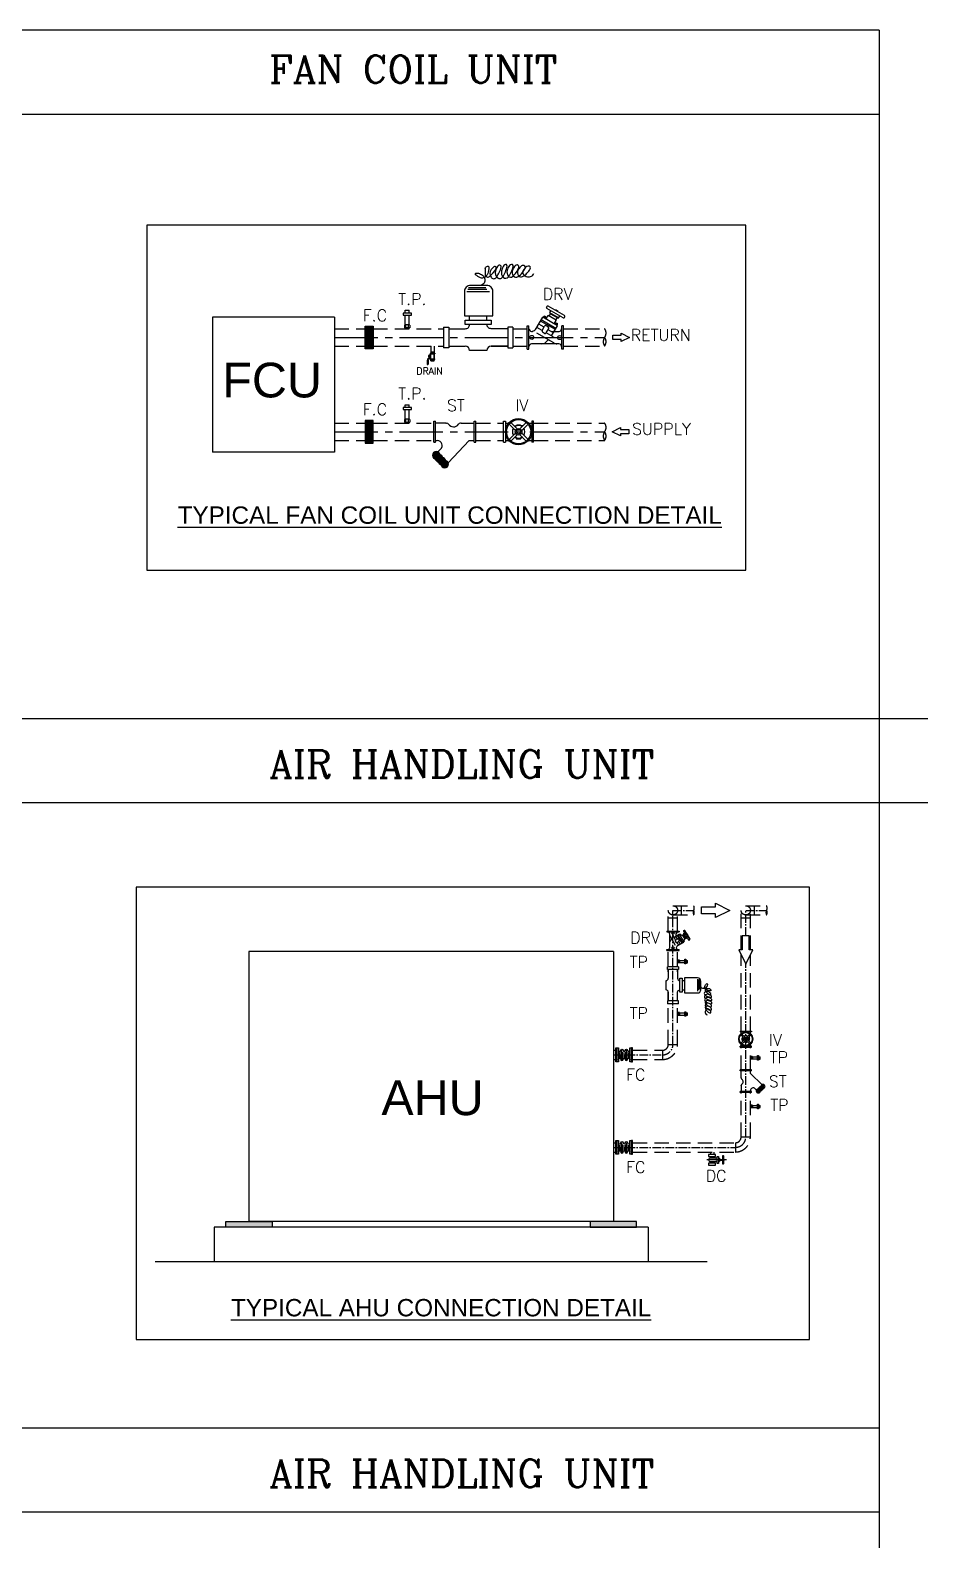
# Model space of a CAD drawing. Extents: x 462150 to 593348, y 35809 to 85242.
# Drawn here: x 525034 to 532793, y 52514 to 65566 of the extents above; entities that cross this region are included whole.
import ezdxf

# ---------------------------------------------------------------- set-up
doc = ezdxf.new("R2010")
doc.units = 0
doc.header["$LTSCALE"] = 500
doc.header["$MEASUREMENT"] = 0
doc.linetypes.add('CENTER2', pattern=[1.125, 0.75, -0.125, 0.125, -0.125])
doc.linetypes.add('DASHED2', pattern=[0.375, 0.25, -0.125])
for name, color, linetype in [('AC-AHU', 3, 'Continuous'), ('AC-CENTER', 9, 'CENTER2'), ('AC-CHWR', 30, 'DASHED2'), ('AC-CHWS', 93, 'DASHED2'), ('AC-EQUIPMENT', 230, 'Continuous'), ('AC-FD', 2, 'Continuous'), ('AC-HOCK-UP', 9, 'Continuous'), ('AC-SDUCT', 6, 'Continuous'), ('AC-SECTION', 7, 'Continuous'), ('AC-TEXT', 7, 'Continuous'), ('AC.REF.1ST.', 200, 'Continuous'), ('MH-SARR', 2, 'Continuous'), ('MH-VALVE', 7, 'Continuous'), ('PL-W-TEXT', 7, 'Continuous')]:
    doc.layers.add(name, color=color, linetype=linetype)
doc.styles.add('ARIAL', font='arial.ttf', dxfattribs={"width": 0.8})
doc.styles.add('FF-LOOP', font='romanc.shx', dxfattribs={"height": 2})
doc.styles.add('ROMANS', font='romans.shx', dxfattribs={"width": 0.8, "height": 100})

# ---------------------------------------------------------------- blocks, each defined once
blk = doc.blocks.new('1')
at = {"layer": 'AC.REF.1ST.'}
blk.add_hatch(color=256, dxfattribs=at).paths.add_polyline_path([(-37, 0, 1), (37, 0, 1)])
for radius in [46.8, 37.3]:
    blk.add_circle((0, 0), radius, dxfattribs=at)
blk = doc.blocks.new('V-BOOL')
at = {"layer": 'MH-VALVE'}
for p, q in [((-186, 75, 0), (-186, 70, 0)), ((-125, 80, 0), (-181, 80, 0)), ((-125, 65, 0), (-181, 65, 0)), ((-132, 25), (-132, -25)), ((-132, 25), (-112, 25)), ((-132, 8, 0), (-112, 8, 0)), ((-125, 80, 0), (-125, 65, 0)), ((-112, 75, 0), (-125, 75, 0)), ((-114, 70, 0), (-125, 70, 0)), ((-84, 44, 0), (-112, 69, 0)), ((-112, 33), (-101, 33)), ((-112, 33), (-112, -33, 0)), ((-82, 49, 0), (-110, 75, 0)), ((-101, 33), (-101, -33, 0)), ((-101, 30), (-30, 30)), ((-101, 25), (-30, 25)), ((-51, 43, 0), (-82, 43, 0)), ((-51, 48, 0), (-80, 48, 0)), ((-76, 48, 0), (-76, 59, 0)), ((-56, 59, 0), (-76, 59, 0)), ((-71, 48, 0), (-71, 59, 0)), ((-71, 30), (-71, 43, 0)), ((-61, 48, 0), (-61, 59, 0)), ((-61, 30), (-61, 43, 0)), ((-56, 48, 0), (-56, 59, 0)), ((-51, 43, 0), (-51, 48, 0)), ((-20, 33), (-30, 33)), ((-30, 33), (-30, -33, 0)), ((-20, 33), (-20, -33, 0)), ((0, 25), (-20, 25)), ((0, 8, 0), (-20, 8, 0)), ((0, 25), (0, -25)), ((-132, -11, 0), (-112, -11, 0)), ((-132, -25), (-112, -25)), ((-112, -33, 0), (-101, -33, 0)), ((-101, -25), (-30, -25)), ((-101, -30), (-30, -30)), ((-20, -33, 0), (-30, -33, 0)), ((0, -11, 0), (-20, -11, 0)), ((0, -25), (-20, -25))]:
    blk.add_line(p, q, dxfattribs=at)
for centre, radius, start, end in [((-181, 75, 0), 5.07, 90, 180), ((-181, 70, 0), 5.07, 180, 270), ((-114, 68, 0), 2.54, 45, 90), ((-112, 73, 0), 2.54, 45, 90), ((-82, 46, 0), 2.54, 225, 270), ((-80, 51, 0), 2.54, 225, 270)]:
    blk.add_arc(centre, radius, start, end, dxfattribs=at)
blk = doc.blocks.new('M-ARR01')
at = {"layer": 'MH-SARR'}
blk.add_lwpolyline([(-7, 0.88), (-7, -0.88), (-3.5, -0.88), (-3.5, -1.75), (0, 0), (-3.5, 1.75), (-3.5, 0.88)], close=True, dxfattribs=at)

msp = doc.modelspace()

# ---------------------------------------------------------------- hatches: boundary and pattern name
at = {"layer": 'AC-HOCK-UP', "ltscale": 0.02}
h = msp.add_hatch(dxfattribs=at)
h.set_pattern_fill('AR-HBONE', color=256, scale=0.08527, style=0)
h.set_pattern_definition([(315, (1231361.101, 247934.035), (1e-15, -12.251993), [25.990402, -8.66346733]), (225, (1231367.227, 247927.909), (1e-15, -12.251993), [25.990402, -8.66346733])])
h.paths.add_polyline_path([(527998.7, 62910.2), (527998.7, 62812.1), (527930.4, 62812.1), (527930.4, 62910.2)])
h.paths.add_polyline_path([(527998.7, 62910.2), (527930.4, 62910.2), (527930.4, 63008.2), (527998.7, 63008.2)])
h = msp.add_hatch(dxfattribs=at)
h.set_pattern_fill('AR-HBONE', color=256, scale=0.08527, style=0)
h.set_pattern_definition([(45, (1231361.101, -122930.458), (1e-15, 12.251993), [25.990402, -8.66346733]), (135, (1231367.227, -122924.332), (1e-15, 12.251993), [25.990402, -8.66346733])])
h.paths.add_polyline_path([(527998.7, 62093.4), (527998.7, 62191.5), (527930.4, 62191.5), (527930.4, 62093.4)])
h.paths.add_polyline_path([(527998.7, 62093.4), (527930.4, 62093.4), (527930.4, 61995.3), (527998.7, 61995.3)])

# ---------------------------------------------------------------- linework, layer by layer
for p, q in [((532372.4, 65565.7), (512331.7, 65565.7)), ((532372.4, 65565.7), (532372.4, 36613.9)), ((532372.4, 64838.2), (512331.7, 64838.2)), ((532792.6, 59612.2), (506272.1, 59612.2)), ((532792.6, 58884.7), (506272.1, 58884.7)), ((532372.4, 53479.4), (506272.1, 53479.4)), ((532372.4, 52751.9), (506272.1, 52751.9))]:
    msp.add_line(p, q)
at = {"layer": 'AC-AHU'}
for p, q in [((526925.1, 57600.8), (526925.1, 55266.8)), ((530075.1, 57600.8), (526925.1, 57600.8)), ((530075.1, 57600.8), (530075.1, 55266.8)), ((530075.1, 55266.8), (526925.1, 55266.8))]:
    msp.add_line(p, q, dxfattribs=at)
at = {"layer": 'AC-AHU', "color": 7}
for p, q in [((526625.1, 55216.8), (526625.1, 54916.8)), ((530375.1, 55216.8), (526625.1, 55216.8)), ((530375.1, 55216.8), (530375.1, 54916.8)), ((530886.5, 54916.8), (526115.3, 54916.8))]:
    msp.add_line(p, q, dxfattribs=at)
for points in [[(526725.1, 55266.8), (527125.1, 55266.8), (527125.1, 55216.8), (526725.1, 55216.8)], [(530275.1, 55266.8), (529875.1, 55266.8), (529875.1, 55216.8), (530275.1, 55216.8)]]:
    msp.add_lwpolyline(points, close=True, dxfattribs=at)
for points in [[(526725.1, 55266.8), (526725.1, 55216.8), (527125.1, 55266.8), (527125.1, 55216.8)], [(529875.1, 55216.8), (529875.1, 55266.8), (530275.1, 55216.8), (530275.1, 55266.8)]]:
    msp.add_solid(points, dxfattribs=at)
at = {"layer": 'AC-CENTER'}
for p, q in [((527664.6, 62909.7), (529999.6, 62909.7)), ((527664.6, 62093.9), (529999.6, 62093.9))]:
    msp.add_line(p, q, dxfattribs=at)
at = {"layer": 'AC-CENTER', "ltscale": 0.2}
for p, q in [((530589.8, 56796.8), (530589.8, 57956.2)), ((530589.8, 57956.2), (530769.6, 57956.2)), ((531219.2, 57737), (531219.2, 57956.2)), ((531219.2, 57956.2), (531399, 57956.2)), ((531219.2, 55996.8), (531219.2, 57492)), ((530075.1, 56706.8), (530499.8, 56706.8)), ((530075.1, 55906.8), (531129.2, 55906.8))]:
    msp.add_line(p, q, dxfattribs=at)
msp.add_arc((530499.8, 56796.8), 90, 270, 0, dxfattribs=at)
at = {"layer": 'AC-CHWR'}
for p, q in [((527664.6, 62984.7), (527930.4, 62984.7)), ((527998.7, 62984.9), (528607.8, 62984.9)), ((529206.9, 62984.9), (529329.9, 62984.9)), ((529643.9, 62984.9), (529999.6, 62984.9)), ((527664.6, 62834.7), (527930.4, 62834.7)), ((527998.7, 62834.9), (528607.8, 62834.9)), ((528496.7, 62834.9), (528496.7, 62785.5)), ((528526.3, 62834.9), (528526.3, 62785.5)), ((529206.9, 62834.9), (529329.9, 62834.9)), ((529643.9, 62834.9), (529999.9, 62834.9)), ((530549.8, 57777.4), (530549.8, 57956.2)), ((530589.8, 57996.2), (530769.6, 57996.2)), ((530629.8, 57777.4), (530629.8, 57956.2)), ((530664.1, 57916.2), (530664.1, 57996.2)), ((530629.8, 57887.5), (530549.8, 57887.5)), ((530589.8, 57916.2), (530769.6, 57916.2)), ((530549.8, 57468.9), (530549.8, 57609.9)), ((530629.8, 57468.9), (530629.8, 57609.9)), ((530549.8, 57425.7), (530549.8, 57444.9)), ((530629.8, 57425.7), (530629.8, 57444.9)), ((530549.8, 57172.9), (530549.8, 57212.3)), ((530629.8, 57172.9), (530629.8, 57212.3)), ((530549.8, 56796.8), (530549.8, 57148.9)), ((530629.8, 56796.8), (530629.8, 57148.9)), ((530549.8, 56796.8), (530629.8, 56796.8)), ((530241.5, 56746.8), (530499.8, 56746.8)), ((530241.5, 56666.8), (530499.8, 56666.8)), ((530499.8, 56746.8), (530499.8, 56666.8))]:
    msp.add_line(p, q, dxfattribs=at)
msp.add_circle((530589.8, 57956.2), 40, dxfattribs=at)
for centre, radius, start, end in [((530049.9, 62872.6), 62.7, 143.36167, 217.06344), ((529949.3, 62947.5), 62.7, 323.36167, 36.63833), ((529949.3, 62872.6), 62.7, 323.36167, 36.63833), ((530806.4, 57936.2), 41.9, 151.48356, 208.51644), ((530732.7, 57976.2), 41.9, 331.48356, 28.51644), ((530732.7, 57936.2), 41.9, 331.48356, 28.51644), ((530499.8, 56796.8), 50, 270, 0), ((530499.8, 56796.8), 130, 270, 0)]:
    msp.add_arc(centre, radius, start, end, dxfattribs=at)
at = {"layer": 'AC-CHWS'}
for p, q in [((527664.6, 62168.9), (527930.4, 62168.9)), ((527998.7, 62168.7), (528521.8, 62168.7)), ((528887, 62168.7), (529126.2, 62168.7)), ((529385.7, 62168.7), (530002.3, 62168.7)), ((527664.6, 62018.9), (527930.4, 62018.9)), ((527998.7, 62018.7), (528521.8, 62018.7)), ((528887, 62018.7), (529126.2, 62018.7)), ((529385.7, 62018.7), (530002.3, 62018.7)), ((531179.2, 57614.5), (531179.2, 57956.2)), ((531219.2, 57996.2), (531399, 57996.2)), ((531259.2, 57614.5), (531259.2, 57956.2)), ((531293.6, 57916.2), (531293.6, 57996.2)), ((531259.2, 57887.5), (531179.2, 57887.5)), ((531219.2, 57916.2), (531399, 57916.2)), ((531179.2, 56912.7), (531179.2, 57572)), ((531259.2, 56912.7), (531259.2, 57572)), ((531179.2, 56577.2), (531179.2, 56774.3)), ((531259.2, 56577.2), (531259.2, 56774.3)), ((531179.2, 55996.8), (531179.2, 56382.4)), ((531259.2, 55996.8), (531259.2, 56382.4)), ((531179.2, 55996.8), (531259.2, 55996.8)), ((530241.5, 55946.8), (531129.2, 55946.8)), ((530241.5, 55866.8), (531129.2, 55866.8)), ((531129.2, 55946.8), (531129.2, 55866.8))]:
    msp.add_line(p, q, dxfattribs=at)
msp.add_circle((531219.2, 57956.2), 40, dxfattribs=at)
for centre, radius, start, end in [((529949.3, 62131.3), 62.7, 323.36167, 36.63833), ((530049.9, 62056.5), 62.7, 143.36167, 217.06344), ((529949.3, 62056.5), 62.7, 323.36167, 36.63833), ((531435.8, 57936.2), 41.9, 151.48356, 208.51644), ((531362.2, 57976.2), 41.9, 331.48356, 28.51644), ((531362.2, 57936.2), 41.9, 331.48356, 28.51644), ((531129.2, 55996.8), 50, 270, 0), ((531129.2, 55996.8), 90, 270, 0), ((531129.2, 55996.8), 130, 270, 0)]:
    msp.add_arc(centre, radius, start, end, dxfattribs=at)
at = {"layer": 'AC-EQUIPMENT', "ltscale": 0.02}
for p, q in [((527664.6, 63085), (526610.5, 63085)), ((526610.5, 63085), (526610.5, 61918.5)), ((527664.6, 63085), (527664.6, 61918.5)), ((527664.6, 61918.5), (526610.5, 61918.5))]:
    msp.add_line(p, q, dxfattribs=at)
at = {"layer": 'AC-HOCK-UP', "ltscale": 0.02}
for p, q in [((529496.7, 63170.7), (529499.9, 63176.3)), ((529652, 63097.7), (529510.8, 63179.2)), ((528274.1, 63119.1), (528274.1, 63143.9)), ((528274.1, 63143.9), (528311.2, 63143.9)), ((528311.2, 63119.1), (528311.2, 63143.9)), ((529408.7, 62987.8), (529464, 63083.6)), ((529573.4, 62977.3), (529445.3, 63051.3)), ((529578.7, 62986.6), (529450.6, 63060.5)), ((529592, 63009.6), (529464, 63083.6)), ((529467.6, 63081.4), (529472.4, 63089.8)), ((529472.2, 63078.8), (529480.8, 63093.6)), ((529475.4, 63090.6), (529492.4, 63080.7)), ((529487.8, 63083.4), (529480, 63087.9)), ((529492.3, 63086.9), (529480.8, 63093.6)), ((529483.8, 63072.1), (529492.3, 63086.9)), ((529488.4, 63069.5), (529493.2, 63077.8)), ((529492.1, 63067.3), (529510.5, 63099.1)), ((529640.2, 63078.7), (529499.6, 63159.8)), ((529580.4, 63058.8), (529510.5, 63099.1)), ((529519.7, 63093.8), (529530.7, 63112.8)), ((529600.6, 63078.6), (529524.5, 63122.5)), ((529525.4, 63125), (529534, 63139.9)), ((529591.4, 63077.7), (529528.4, 63114.1)), ((529563.8, 63025.9), (529581.1, 63055.9)), ((529574.7, 63142.4), (529577.8, 63147.7)), ((529574.7, 63142.4), (529577.8, 63147.7)), ((529598, 63136.1), (529577.8, 63147.7)), ((529578.2, 63060.1), (529589.1, 63079)), ((529594.9, 63130.7), (529598, 63136.1)), ((529594.9, 63130.7), (529598, 63136.1)), ((529602.4, 63080.6), (529611, 63095.5)), ((529651.1, 63081.6), (529654.3, 63087.2)), ((528269.2, 63016.4), (528269.2, 62993.2)), ((528310.7, 63018.5), (528275.1, 63018.5)), ((528310.7, 63018.4), (528275.1, 63018.5)), ((528310.7, 62991.1), (528275.1, 62991.1)), ((528280.9, 62993.5), (528280.9, 63016.1)), ((528304.5, 62993.5), (528304.5, 63016.1)), ((528316.3, 63016.4), (528316.3, 62993.2)), ((528607.8, 62999.5), (528607.8, 62819.8)), ((529206.9, 62999.5), (529206.9, 62819.8)), ((529329.9, 62807.6), (529329.9, 63010)), ((529329.9, 63010), (529344.9, 63010)), ((529344.9, 62807.6), (529344.9, 63009.9)), ((529559.6, 62861.5), (529413.1, 62946.1)), ((529459.5, 62969.3), (529413.3, 62995.9)), ((529475.5, 62996.9), (529429.3, 63023.6)), ((529459.5, 62969.3), (529480.8, 63006.2)), ((529480.7, 62944.7), (529463.4, 62954.7)), ((529495.3, 62948.6), (529516.6, 62985.5)), ((529553.7, 62914.9), (529495.3, 62948.6)), ((529512.7, 63000.1), (529495.4, 63010.1)), ((529557.4, 62949.7), (529511.2, 62976.3)), ((529541.3, 62960.9), (529605, 62960.9)), ((529541.4, 62922), (529592, 63009.6)), ((529567.6, 63023.8), (529572.4, 63032.1)), ((529572.2, 63021.1), (529580.7, 63035.9)), ((529592.4, 63023), (529575.3, 63032.9)), ((529579.9, 63030.2), (529587.7, 63025.7)), ((529580.7, 63035.9), (529592.3, 63029.2)), ((529583.7, 63014.4), (529592.3, 63029.2)), ((529588.3, 63011.8), (529593.1, 63020.1)), ((529643.9, 63010), (529628.9, 63010)), ((529628.9, 62807.6), (529628.9, 63009.9)), ((529643.9, 62807.6), (529643.9, 63010)), ((528653.2, 62834.8), (528795, 62834.8)), ((528982.3, 62797.3), (528832.5, 62797.3)), ((529161.8, 62834.8), (529019.7, 62834.8)), ((529329.9, 62807.6), (529344.9, 62807.6)), ((529604.9, 62854.4), (529368.5, 62854.4)), ((529643.9, 62807.6), (529628.9, 62807.6)), ((528274.1, 62303), (528274.1, 62327.8)), ((528274.1, 62327.8), (528311.2, 62327.8)), ((528311.2, 62303), (528311.2, 62327.8)), ((528269.2, 62200.3), (528269.2, 62177)), ((528310.7, 62202.4), (528275.1, 62202.3)), ((528310.7, 62202.3), (528275.1, 62202.3)), ((528310.7, 62175), (528275.1, 62175)), ((528280.9, 62177.3), (528280.9, 62200)), ((528304.5, 62177.3), (528304.5, 62200)), ((528316.3, 62200.3), (528316.3, 62177)), ((528521.8, 62002.8), (528521.8, 62184.7)), ((528521.8, 62184.7), (528536.7, 62184.7)), ((528536.7, 62002.8), (528536.7, 62184.7)), ((528627.3, 62168.7), (528536.7, 62168.7)), ((528627.3, 62168.7), (528633.3, 62168.6)), ((528758.7, 62168.7), (528752.6, 62168.6)), ((528758.7, 62168.7), (528872, 62168.7)), ((528872, 62002.8), (528872, 62184.7)), ((528872, 62184.7), (528887, 62184.7)), ((528887, 62002.8), (528887, 62184.7)), ((529126.2, 62002.8), (529126.2, 62184.7)), ((529126.2, 62184.7), (529141.1, 62184.7)), ((529141.1, 62184.7), (529141.1, 62002.8)), ((529141.1, 62168.9), (529170.5, 62168.9)), ((529229.3, 62105.3), (529174.7, 62159.8)), ((529244.5, 62120.5), (529190, 62175.1)), ((529218.7, 62146.4), (529232.8, 62146.4)), ((529232.8, 62146.4), (529243.8, 62154.8)), ((529243.8, 62154.8), (529268, 62154.8)), ((529321.8, 62175.1), (529267.3, 62120.5)), ((529279, 62146.4), (529268, 62154.8)), ((529293.1, 62146.4), (529279, 62146.4)), ((529337.1, 62159.8), (529282.5, 62105.3)), ((529341.3, 62168.9), (529370.7, 62168.9)), ((529370.7, 62184.7), (529370.7, 62002.8)), ((529385.7, 62184.7), (529370.7, 62184.7)), ((529385.7, 62002.8), (529385.7, 62184.7)), ((528521.8, 62002.8), (528536.7, 62002.8)), ((528536.7, 62018.7), (528552.6, 62017.5)), ((528645.8, 61825.6), (528828.8, 62018.7)), ((528828.8, 62018.7), (528872, 62018.7)), ((528872, 62002.8), (528887, 62002.8)), ((529126.2, 62002.8), (529141.1, 62002.8)), ((529141.1, 62018.9), (529170.5, 62018.9)), ((529229.3, 62082.5), (529174.7, 62028)), ((529244.5, 62067.3), (529190, 62012.7)), ((529223.5, 62048.6), (529235.9, 62039.1)), ((529235.9, 62039.1), (529235.9, 62033)), ((529235.9, 62033), (529275.9, 62033)), ((529267.3, 62067.3), (529321.8, 62012.7)), ((529288.3, 62048.6), (529275.9, 62039.1)), ((529275.9, 62039.1), (529275.9, 62033)), ((529282.5, 62082.5), (529337.1, 62028)), ((529341.3, 62018.9), (529370.7, 62018.9)), ((529385.7, 62002.8), (529370.7, 62002.8)), ((528532.7, 61903.8), (528552.7, 61922.9)), ((528532.7, 61903.8), (528630.4, 61801.5)), ((528542.7, 61913.3), (528640.4, 61811.1)), ((528552.7, 61922.9), (528650.4, 61820.6)), ((528556.3, 61919.2), (528581.5, 61943.3)), ((528630.4, 61801.5), (528650.4, 61820.6)), ((530536.3, 57777.4), (530644.2, 57777.4)), ((530536.3, 57777.4), (530536.3, 57769.4)), ((530536.3, 57769.4), (530644.2, 57769.4)), ((530561.2, 57756.5), (530561.2, 57630.5)), ((530565, 57732.4), (530610.2, 57654.3)), ((530593.5, 57729.2), (530611.5, 57698.1)), ((530597.3, 57722.7), (530644, 57749.7)), ((530609.4, 57690.3), (530614.7, 57681.1)), ((530611.5, 57698.1), (530631.2, 57709.5)), ((530612, 57731.2), (530626.2, 57706.6)), ((530618, 57734.7), (530618, 57756.6)), ((530622.5, 57679), (530642.2, 57690.4)), ((530626.8, 57739.7), (530666.2, 57671.5)), ((530631.7, 57742.6), (530671.2, 57674.3)), ((530638.9, 57707.4), (530644.3, 57698.1)), ((530644, 57749.7), (530683.5, 57681.4)), ((530644.2, 57777.4), (530644.2, 57769.4)), ((530645.2, 57747.7), (530649.6, 57750.3)), ((530646.6, 57745.3), (530654.5, 57749.8)), ((530650.1, 57739.1), (530658, 57743.7)), ((530651.2, 57749.9), (530656.4, 57740.8)), ((530651.6, 57736.7), (530656, 57739.2)), ((530655, 57743.2), (530652.6, 57747.4)), ((530652.7, 57734.7), (530668.7, 57743.9)), ((530658, 57743.7), (530654.5, 57749.8)), ((530670.2, 57743.5), (530691.8, 57706.2)), ((530670.9, 57742.3), (530681, 57748.2)), ((530674.8, 57696.4), (530691.8, 57706.2)), ((530675.9, 57694.4), (530680.4, 57697)), ((530677.4, 57692), (530685.2, 57696.5)), ((530680.3, 57749.4), (530699.8, 57715.7)), ((530680.8, 57775.4), (530724.1, 57700.4)), ((530680.8, 57754.3), (530704.2, 57713.7)), ((530680.9, 57685.8), (530688.8, 57690.4)), ((530681.9, 57755.2), (530689.8, 57759.8)), ((530687.2, 57687.5), (530681.9, 57696.6)), ((530682.4, 57781.2), (530685.4, 57782.9)), ((530683.4, 57694.1), (530685.8, 57689.9)), ((530685.2, 57696.5), (530688.8, 57690.4)), ((530688.9, 57711.1), (530699, 57717)), ((530691, 57781.7), (530734.5, 57706.4)), ((530705.6, 57714.2), (530713.5, 57718.8)), ((530708.6, 57751.2), (530711.5, 57752.9)), ((530708.6, 57751.2), (530711.5, 57752.9)), ((530711.5, 57752.9), (530717.7, 57742.1)), ((530714.8, 57740.4), (530717.7, 57742.1)), ((530714.8, 57740.4), (530717.7, 57742.1)), ((530729.9, 57698.9), (530732.9, 57700.6)), ((530536.3, 57617.9), (530644.2, 57617.9)), ((530536.3, 57609.9), (530536.3, 57617.9)), ((530536.3, 57609.9), (530644.2, 57609.9)), ((530622.5, 57679), (530636.7, 57654.4)), ((530632.4, 57651.9), (530683.5, 57681.4)), ((530637.3, 57687.5), (530651.5, 57662.9)), ((530644.2, 57609.9), (530644.2, 57617.9)), ((530682.3, 57683.4), (530686.8, 57685.9)), ((530637.8, 57468.9), (530541.8, 57468.9)), ((530549.8, 57444.7), (530549.8, 57368.9)), ((530633, 57523.3), (530633, 57504.3)), ((530646.4, 57526.2), (530634, 57526.2)), ((530646.5, 57501.1), (530634.1, 57501.1)), ((530634.2, 57520), (530646.3, 57520)), ((530634.2, 57507.4), (530646.3, 57507.4)), ((530647.6, 57523.3), (530647.5, 57504.3)), ((530647.5, 57523.3), (530647.5, 57504.3)), ((530701.2, 57523.5), (530714.5, 57523.5)), ((530701.2, 57503.7), (530714.5, 57503.7)), ((530714.5, 57503.7), (530714.5, 57523.5)), ((530529.8, 57268.9), (530529.8, 57348.9)), ((530549.8, 57173.1), (530549.8, 57248.9)), ((530637.8, 57148.9), (530541.8, 57148.9)), ((530633, 57069.8), (530633, 57050.9)), ((530646.4, 57072.8), (530634, 57072.8)), ((530646.5, 57047.7), (530634.1, 57047.7)), ((530634.2, 57066.5), (530646.3, 57066.5)), ((530634.2, 57054), (530646.3, 57054)), ((530647.6, 57069.9), (530647.5, 57050.9)), ((530647.5, 57069.8), (530647.5, 57050.9)), ((530701.2, 57070.1), (530714.5, 57070.1)), ((530701.2, 57050.3), (530714.5, 57050.3)), ((530714.5, 57050.3), (530714.5, 57070.1)), ((531170.6, 56912.7), (531267.6, 56912.7)), ((531170.6, 56912.7), (531170.6, 56904.7)), ((531267.6, 56912.7), (531267.6, 56904.7)), ((531267.6, 56904.7), (531170.6, 56904.7)), ((531267.6, 56782.2), (531170.6, 56782.2)), ((531170.6, 56774.3), (531170.6, 56782.2)), ((531205, 56849.5), (531175.9, 56878.6)), ((531205, 56837.4), (531175.9, 56808.3)), ((531179.2, 56889), (531179.2, 56904.7)), ((531179.2, 56782.2), (531179.2, 56797.9)), ((531213.1, 56857.6), (531184, 56886.8)), ((531213.1, 56829.3), (531184, 56800.2)), ((531186.7, 56832.8), (531186.7, 56854.1)), ((531189.9, 56854.1), (531186.7, 56854.1)), ((531189.9, 56832.8), (531186.7, 56832.8)), ((531195, 56860.7), (531189.9, 56854.1)), ((531195, 56826.2), (531189.9, 56832.8)), ((531254.4, 56886.8), (531225.3, 56857.6)), ((531225.3, 56829.3), (531254.4, 56800.2)), ((531262.5, 56878.6), (531233.4, 56849.5)), ((531233.4, 56837.4), (531262.5, 56808.3)), ((531247.2, 56863.3), (531247.2, 56855.8)), ((531247.2, 56855.8), (531251.7, 56849.9)), ((531247.2, 56831.2), (531251.7, 56837)), ((531247.2, 56823.6), (531247.2, 56831.2)), ((531251.7, 56837), (531251.7, 56849.9)), ((531259.2, 56889), (531259.2, 56904.7)), ((531259.2, 56782.2), (531259.2, 56797.9)), ((531267.6, 56774.3), (531267.6, 56782.2)), ((531170.6, 56774.3), (531267.6, 56774.3)), ((531262.3, 56690.4), (531262.3, 56671.4)), ((531275.8, 56693.3), (531263.4, 56693.3)), ((531275.8, 56668.2), (531263.4, 56668.2)), ((531263.6, 56687.1), (531275.7, 56687.1)), ((531263.6, 56674.5), (531275.7, 56674.5)), ((531276.9, 56690.4), (531276.9, 56671.4)), ((531276.9, 56690.3), (531276.9, 56671.4)), ((531330.6, 56690.6), (531343.8, 56690.6)), ((531330.6, 56670.8), (531343.8, 56670.8)), ((531343.8, 56670.8), (531343.8, 56690.6)), ((531267.7, 56577.2), (531170.7, 56577.2)), ((531170.7, 56569.2), (531170.7, 56577.2)), ((531267.7, 56569.2), (531170.7, 56569.2)), ((531179.2, 56508.8), (531179.2, 56569.2)), ((531259.2, 56546.2), (531259.2, 56569.2)), ((531362.2, 56448.5), (531259.2, 56546.2)), ((531267.7, 56569.2), (531267.7, 56577.2)), ((531267.7, 56390.4), (531170.7, 56390.4)), ((531170.7, 56382.4), (531170.7, 56390.4)), ((531179.2, 56508.8), (531179.3, 56505.5)), ((531179.2, 56438.7), (531179.3, 56441.9)), ((531179.2, 56438.7), (531179.2, 56390.4)), ((531259.2, 56390.4), (531259.8, 56398.8)), ((531267.7, 56382.4), (531267.7, 56390.4)), ((531312.3, 56400.8), (531299.4, 56414.3)), ((531310.3, 56398.9), (531364.8, 56451)), ((531320.5, 56388.2), (531310.3, 56398.9)), ((531315.4, 56393.6), (531369.9, 56445.7)), ((531320.5, 56388.2), (531375, 56440.3)), ((531375, 56440.3), (531364.8, 56451)), ((531267.7, 56382.4), (531170.7, 56382.4)), ((531262.3, 56269.8), (531262.3, 56250.9)), ((531275.8, 56272.8), (531263.4, 56272.8)), ((531263.6, 56266.5), (531275.7, 56266.5)), ((531263.6, 56254), (531275.7, 56254)), ((531276.9, 56269.9), (531276.9, 56250.9)), ((531276.9, 56269.8), (531276.9, 56250.9)), ((531330.6, 56270.1), (531343.8, 56270.1)), ((531343.8, 56250.3), (531343.8, 56270.1)), ((531275.8, 56247.7), (531263.4, 56247.7)), ((531330.6, 56250.3), (531343.8, 56250.3))]:
    msp.add_line(p, q, dxfattribs=at)
at = {"layer": 'AC-HOCK-UP', "color": 7, "ltscale": 0.02}
for p, q in [((530128.2, 56677), (530128.2, 56727)), ((530132, 56676.6), (530132, 56704.4)), ((530142.2, 56659), (530142.2, 56731)), ((530148.2, 56657), (530148.2, 56747)), ((530154.2, 56659), (530154.2, 56731)), ((530168.2, 56677), (530168.2, 56727)), ((530171.5, 56676.2), (530171.5, 56704.4)), ((530182.2, 56659), (530182.2, 56731)), ((530188.2, 56657), (530188.2, 56747)), ((530194.2, 56659), (530194.2, 56731)), ((530208.2, 56677), (530208.2, 56727)), ((530211.9, 56676.2), (530211.9, 56704)), ((530128.2, 55877), (530128.2, 55927)), ((530132, 55876.6), (530132, 55904.4)), ((530142.2, 55859), (530142.2, 55931)), ((530148.2, 55857), (530148.2, 55947)), ((530154.2, 55859), (530154.2, 55931)), ((530168.2, 55877), (530168.2, 55927)), ((530171.5, 55876.2), (530171.5, 55904.4)), ((530182.2, 55859), (530182.2, 55931)), ((530188.2, 55857), (530188.2, 55947)), ((530194.2, 55859), (530194.2, 55931)), ((530208.2, 55877), (530208.2, 55927)), ((530211.9, 55876.2), (530211.9, 55904))]:
    msp.add_line(p, q, dxfattribs=at)
at = {"layer": 'AC-HOCK-UP', "ltscale": 0.02}
for points in [[(531218.9, 63880.2), (526042.1, 63880.2), (526042.1, 60896.2), (531218.9, 60896.2)], [(527930.4, 62812.1), (527930.4, 63008.2), (527998.7, 63008.2), (527998.7, 62812.1)], [(527930.4, 62191.5), (527930.4, 61995.3), (527998.7, 61995.3), (527998.7, 62191.5)], [(531770.3, 58155.7), (525949.4, 58155.7), (525949.4, 54244.5), (531770.3, 54244.5)], [(530104.9, 56766.8), (530104.9, 56646.8), (530094.9, 56646.8), (530094.9, 56766.8)], [(530117.8, 56766.8), (530117.8, 56646.8), (530107.8, 56646.8), (530107.8, 56766.8)], [(530228.2, 56766.8), (530228.2, 56646.8), (530218.2, 56646.8), (530218.2, 56766.8)], [(530231.5, 56766.8), (530231.5, 56646.8), (530241.5, 56646.8), (530241.5, 56766.8)], [(530104.9, 55966.8), (530104.9, 55846.8), (530094.9, 55846.8), (530094.9, 55966.8)], [(530117.8, 55966.8), (530117.8, 55846.8), (530107.8, 55846.8), (530107.8, 55966.8)], [(530228.2, 55966.8), (530228.2, 55846.8), (530218.2, 55846.8), (530218.2, 55966.8)], [(530231.5, 55966.8), (530231.5, 55846.8), (530241.5, 55846.8), (530241.5, 55966.8)]]:
    msp.add_lwpolyline(points, close=True, dxfattribs=at)
for points in [[(528967.3, 63506.7, -0.1056221), (528975.9, 63519, -0.1242705), (528987.1, 63525.2, -0.4818528), (528998.9, 63516.3, -0.1054012), (528989.1, 63461.8, -0.1643989), (528958.8, 63426.9, -0.2359429), (528925.7, 63424.6, -0.0943578), (528884.5, 63451.9, -0.4690202), (528885.5, 63463.8, -0.2108871), (528898.3, 63466.4, -0.0661869), (528935.8, 63452.8, -0.1632755), (528958, 63429.7, -0.1503919), (528963, 63395.5, -0.2099156), (528945, 63367.4, -0.1838766), (528908.3, 63359)], [(528967.3, 63506.7, -0.0089397), (528966.8, 63450.9, 0.6106066), (529003.1, 63435.3, 0.0923613), (529061.3, 63504.9, 0.5195942), (529052.5, 63523.2, 0.2151042), (529041.8, 63520.4, 0.0662121), (529018.2, 63495.3, 0.3148424), (529017.2, 63429.9, 0.515984), (529063.3, 63428.8, 0.1052573), (529104.7, 63518.9, 0.606346), (529086.9, 63534, 0.160145), (529074.2, 63523.1, 0.0619907), (529056.8, 63484.6, 0.2934426), (529073.2, 63425.5, 0.4538423), (529116.9, 63431, 0.1046108), (529155.8, 63526.4, 0.6875879), (529136.2, 63538.2, 0.1080727), (529122.1, 63521.3, 0.0601503), (529108.3, 63484.6, 0.2673136), (529124.5, 63429, 0.43223), (529164.2, 63431, 0.1273854), (529209.1, 63523.8, 0.6970951), (529185.6, 63538.2, 0.0927695), (529170.9, 63521.4, 0.0625257), (529157.7, 63491, 0.2457691), (529168.2, 63438.7, 0.4177121), (529202.8, 63435.3, 0.1418676), (529257.2, 63515.2, 0.6719413), (529235, 63534, 0.1058444), (529220.2, 63521.7, 0.0604651), (529202.8, 63493.2, 0.2910637), (529210.1, 63441.3, 0.3777963), (529252.2, 63435.3, 0.1488482), (529312.9, 63508.1, 0.6121967), (529293, 63531.8, 0.1339482), (529271.8, 63520.5, 0.0868639), (529250, 63491, 0.2811194), (529254, 63443.4, 0.377373), (529290.8, 63435.3, 0.1470472), (529356, 63501.8, 0.6365285), (529338.1, 63525.4, 0.1232085), (529318.8, 63515.8, 0.0733568), (529295.1, 63488.9, 0.3037547), (529295.6, 63457.8, 0.1975053), (529333.8, 63433.1, 0.1755596), (529366, 63438.4, 0.1749955), (529387.4, 63463.2)], [(528653.2, 62984.6), (528795, 62984.6, 0.4142136), (528832.5, 63022), (528795, 63022), (528795, 63059.5), (529019.7, 63059.5), (529019.7, 63022), (528982.3, 63022, -0.0827625)], [(529161.8, 62984.6), (529019.7, 62984.6, -0.4142136), (528982.3, 63022), (528832.5, 63022)], [(530629.8, 57444.7), (530629.8, 57368.9, 0.4142136), (530649.8, 57348.9), (530649.8, 57368.9), (530669.8, 57368.9), (530669.8, 57248.9), (530649.8, 57248.9), (530649.8, 57268.9, -0.0827625)], [(530629.8, 57173.1), (530629.8, 57248.9, -0.4142136), (530649.8, 57268.9), (530649.8, 57348.9)], [(530908.7, 57276.9, -0.1056221), (530915.2, 57272.4, -0.1242705), (530918.5, 57266.4, -0.4818528), (530913.8, 57260, -0.1054012), (530884.7, 57265.3, -0.1643989), (530866, 57281.5, -0.2359429), (530864.8, 57299.1, -0.0943578), (530879.4, 57321.1, -0.4690202), (530885.8, 57320.6, -0.2108871), (530887.2, 57313.8, -0.0661869), (530879.9, 57293.8, -0.1632755), (530867.6, 57281.9, -0.1503919), (530849.3, 57279.3, -0.2099156), (530834.3, 57288.8, -0.1838766), (530829.8, 57308.4)], [(530908.7, 57276.9, -0.0089397), (530878.8, 57277.2, 0.6106066), (530870.5, 57257.8, 0.0923613), (530907.7, 57226.7, 0.5195942), (530917.5, 57231.4, 0.2151042), (530916, 57237.1, 0.0662121), (530902.6, 57249.8, 0.3148424), (530867.6, 57250.3, 0.515984), (530867.1, 57225.7, 0.1052573), (530915.2, 57203.6, 0.606346), (530923.2, 57213.1, 0.160145), (530917.4, 57219.9, 0.0619907), (530896.9, 57229.1, 0.2934426), (530865.3, 57220.3, 0.4538423), (530868.2, 57197, 0.1046108), (530919.2, 57176.3, 0.6875879), (530925.5, 57186.7, 0.1080727), (530916.5, 57194.2, 0.0601503), (530896.9, 57201.6, 0.2673136), (530867.2, 57193, 0.43223), (530868.2, 57171.8, 0.1273854), (530917.8, 57147.8, 0.6970951), (530925.5, 57160.3, 0.0927695), (530916.5, 57168.2, 0.0625257), (530900.3, 57175.2, 0.2457691), (530872.4, 57169.6, 0.4177121), (530870.5, 57151.2, 0.1418676), (530913.2, 57122.1, 0.6719413), (530923.2, 57133.9, 0.1058444), (530916.7, 57141.9, 0.0604651), (530901.5, 57151.2, 0.2910637), (530873.7, 57147.3, 0.3777963), (530870.5, 57124.8, 0.1488482), (530909.4, 57092.3, 0.6121967), (530922.1, 57103, 0.1339482), (530916, 57114.3, 0.0868639), (530900.3, 57125.9, 0.2811194), (530874.9, 57123.8, 0.377373), (530870.5, 57104.1, 0.1470472), (530906.1, 57069.3, 0.6365285), (530918.6, 57078.9, 0.1232085), (530913.5, 57089.2, 0.0733568), (530899.2, 57101.8, 0.3037547), (530882.6, 57101.6, 0.1975053), (530869.4, 57081.2, 0.1755596), (530872.2, 57064, 0.1749955), (530885.4, 57052.5)], [(530118.2, 56747, 1), (530138.2, 56747, -1), (530158.2, 56747, 1), (530178.2, 56747, -1), (530198.2, 56747, 1), (530218.2, 56747, 0.7807764)], [(530118.2, 56667, -1), (530138.2, 56667, 1), (530158.2, 56667, -1), (530178.2, 56667, 1), (530198.2, 56667, -1), (530218.2, 56667, -0.7807764)], [(530118.2, 55947, 1), (530138.2, 55947, -1), (530158.2, 55947, 1), (530178.2, 55947, -1), (530198.2, 55947, 1), (530218.2, 55947, 0.7807764)], [(530118.2, 55867, -1), (530138.2, 55867, 1), (530158.2, 55867, -1), (530178.2, 55867, 1), (530198.2, 55867, -1), (530218.2, 55867, -0.7807764)], [(530973.3, 55813.9), (530913.3, 55813.9, 1), (530913.3, 55783.9), (530973.3, 55783.9), (530973.3, 55828.9), (530984.7, 55828.9), (530984.7, 55768.7), (530973.3, 55768.7), (530973.3, 55783.9)], [(530998.6, 55802.3), (531019.7, 55802.3), (531019.7, 55833.4, -1), (531025.7, 55833.4)], [(531025.7, 55833.4), (531025.7, 55764, -1), (531019.7, 55764), (531019.7, 55802.8)]]:
    msp.add_lwpolyline(points, format="xyb", dxfattribs=at)
for points in [[(528788.2, 63096.9), (529033, 63096.9), (529033, 63306.6, 0.4142136), (528980.6, 63359), (528840.6, 63359, 0.4142136), (528788.2, 63306.6)], [(530689.8, 57372.6), (530689.8, 57241.8), (530801.8, 57241.8, 0.4142136), (530829.8, 57269.8), (530829.8, 57344.6, 0.4142136), (530801.8, 57372.6)]]:
    msp.add_lwpolyline(points, format="xyb", close=True, dxfattribs=at)
for points in [[(528808.9, 63306.8), (529003, 63306.8)], [(528816.5, 63325.4), (528982.5, 63325.4)], [(528824.1, 63341.2), (528971.8, 63341.2)], [(528257, 63101.3), (528328.8, 63101.2), (528328.9, 63119.1), (528257.1, 63119.2), (528257, 63101.3)], [(528274.8, 63019.1), (528275, 63101.2)], [(528310.7, 63019.1), (528310.9, 63101.2)], [(528832.5, 63059.5), (528832.5, 63096.9)], [(528982.3, 63059.5), (528982.3, 63096.9)], [(528275.1, 62985.2), (528275.1, 62991.1)], [(528310.7, 62985.3), (528310.7, 62991.1)], [(528607.8, 62999.5), (528652.7, 62999.5), (528652.7, 62819.8), (528607.8, 62819.8)], [(529206.9, 62999.5), (529162, 62999.5), (529162, 62819.8), (529206.9, 62819.8)], [(528653.2, 62834.8), (528795, 62834.8)], [(529019.7, 62834.8), (529161.8, 62834.8)], [(528257, 62285.1), (528328.8, 62285), (528328.9, 62303), (528257.1, 62303.1), (528257, 62285.1)], [(528274.8, 62202.9), (528275, 62285.1)], [(528310.7, 62202.9), (528310.9, 62285)], [(528275.1, 62169.1), (528275.1, 62175)], [(528310.7, 62169.1), (528310.7, 62175)], [(530637.8, 57468.9), (530637.8, 57444.9), (530541.8, 57444.9), (530541.8, 57468.9)], [(530549.8, 57444.7), (530549.8, 57368.9)], [(530629.8, 57504.3), (530633, 57504.3)], [(530629.9, 57523.3), (530633, 57523.2)], [(530647.9, 57523.3), (530691.7, 57523.4)], [(530647.9, 57504.1), (530691.7, 57504.3)], [(530691.7, 57494.6), (530691.7, 57532.9), (530701.2, 57533), (530701.3, 57494.7), (530691.7, 57494.6)], [(530669.8, 57348.9), (530689.8, 57348.9)], [(530801.9, 57361.6), (530801.9, 57257.8)], [(530811.8, 57357.5), (530811.8, 57268.8)], [(530820.3, 57353.4), (530820.3, 57274.5)], [(530637.8, 57148.9), (530637.8, 57172.9), (530541.8, 57172.9), (530541.8, 57148.9)], [(530549.8, 57248.9), (530549.8, 57173.1)], [(530669.8, 57268.9), (530689.8, 57268.9)], [(530629.8, 57050.9), (530633, 57050.9)], [(530629.9, 57069.8), (530633, 57069.8)], [(530647.9, 57069.8), (530691.7, 57069.9)], [(530647.9, 57050.7), (530691.7, 57050.8)], [(530691.7, 57041.2), (530691.7, 57079.5), (530701.2, 57079.5), (530701.3, 57041.2), (530691.7, 57041.2)], [(530075.1, 56746.8), (530094.9, 56746.8)], [(530075.1, 56666.8), (530094.9, 56666.8)], [(531259.2, 56690.3), (531262.3, 56690.3)], [(531259.2, 56671.4), (531262.3, 56671.4)], [(531277.3, 56690.4), (531321, 56690.5)], [(531277.3, 56671.2), (531321.1, 56671.3)], [(531321.1, 56661.7), (531321, 56700), (531330.6, 56700), (531330.7, 56661.8), (531321.1, 56661.7)], [(531259.2, 56269.8), (531262.3, 56269.8)], [(531277.3, 56269.8), (531321, 56269.9)], [(531321.1, 56241.2), (531321, 56279.5), (531330.6, 56279.5), (531330.7, 56241.2), (531321.1, 56241.2)], [(531259.2, 56250.9), (531262.3, 56250.9)], [(531277.3, 56250.7), (531321.1, 56250.8)], [(530075.1, 55946.8), (530094.9, 55946.8)], [(530075.1, 55866.8), (530094.9, 55866.8)], [(530913.3, 55866.8), (530913.3, 55843.9)], [(530943.3, 55866.8), (530943.3, 55843.9)], [(531051.9, 55798.9), (530883.3, 55798.9)], [(530958.3, 55828.9), (530958.3, 55843.9), (530898.3, 55843.9), (530898.3, 55828.9), (530958.3, 55828.9)], [(530958.3, 55768.9), (530898.3, 55768.9), (530898.3, 55753.9), (530958.3, 55753.9), (530958.3, 55768.9)], [(530984.7, 55812.9), (530991.6, 55812.9), (530991.6, 55783.8), (530984.7, 55783.8)], [(530991.6, 55805), (530998.6, 55805), (530998.6, 55792.2), (530991.6, 55792.2)], [(531019.7, 55794.4), (530998.6, 55794.4)], [(531026.3, 55805.5), (531028.4, 55805.5), (531028.4, 55792.2), (531025.7, 55792.2)]]:
    msp.add_lwpolyline(points, dxfattribs=at)
for centre, radius in [((529369.8, 62909.7), 17.3), ((529610.2, 62907.9), 17.3), ((529255.9, 62093.9), 113.7), ((529255.9, 62093.9), 104.6), ((529255.9, 62093.9), 28.9), ((529255.9, 62093.9), 17.7), ((530589.8, 57759.4), 9.21), ((530590.7, 57631.2), 9.21), ((531219.2, 56843.5), 60.6), ((531219.2, 56843.5), 55.8), ((531219.2, 56843.5), 15.4), ((531219.2, 56843.5), 9.44)]:
    msp.add_circle(centre, radius, dxfattribs=at)
for centre, radius, start, end in [((529503.6, 63166.7), 7.99, 150, 240), ((529506.8, 63172.3), 7.99, 60, 150), ((529474.3, 63088.7), 2.13, 60, 150), ((529475.2, 63088.2), 2.13, 330, 60), ((529478.9, 63086.1), 2.13, 60, 150), ((529486.8, 63081.5), 2.13, 330, 60), ((529490.4, 63079.4), 2.13, 60, 150), ((529491.4, 63078.9), 2.13, 330, 60), ((529532.4, 63121), 7.99, 150, 240), ((529579.3, 63056.9), 2.13, 330, 60), ((529595.4, 63084.6), 7.99, 240, 330), ((529644.2, 63085.6), 7.99, 240, 330.02455), ((529647.4, 63091.2), 7.99, 330.02455, 60.02455), ((528274.9, 63009.5), 9.01, 47.72813, 129.30315), ((528274.9, 63000.2), 9.01, 230.69425, 312.26928), ((528292.8, 63022.1), 31, 247.61007, 292.25858), ((528292.7, 62987.4), 31, 67.61007, 112.25858), ((528310.6, 63009.4), 9.01, 50.69425, 132.26928), ((528310.6, 63000.1), 9.01, 227.72813, 309.30315), ((529372.8, 62989.9), 28.4, 190.26753, 260.37026), ((529369.8, 62972.4), 10.7, 260.37026, 279.89296), ((529362.5, 63014.4), 53.3, 279.89296, 330), ((529468.7, 62963.9), 10.7, 150, 240), ((529486, 62953.9), 10.7, 240, 330), ((529490, 63000.8), 10.7, 60, 150), ((529507.3, 62990.8), 10.7, 330, 60), ((529580.3, 62961), 53.3, 240, 270), ((529574.2, 63031), 2.13, 60, 150), ((529575.1, 63030.5), 2.13, 330, 60), ((529578.8, 63028.4), 2.13, 60, 150), ((529586.7, 63023.8), 2.13, 330, 60), ((529590.4, 63021.7), 2.13, 60, 150), ((529591.3, 63021.2), 2.13, 330, 60), ((529599.2, 62990.1), 29.7, 281.1799, 0.84431), ((528795, 62797.3), 37.4, 0, 90), ((529019.7, 62797.3), 37.4, 90, 180), ((529374, 62825.3), 29.6, 100.74395, 169.99954), ((529456.2, 62907.6), 53.3, 270, 326.48845), ((529514, 62869.4), 16, 60, 146.48845), ((529586.3, 62907.6), 53.3, 240, 270), ((529599.3, 62825.3), 29.6, 359.41219, 79.25605), ((528274.9, 62193.3), 9.01, 47.72813, 129.30315), ((528274.9, 62184), 9.01, 230.69425, 312.26928), ((528292.7, 62171.3), 31, 67.61007, 112.25858), ((528292.8, 62206), 31, 247.61007, 292.25858), ((528310.6, 62193.3), 9.01, 50.69425, 132.26928), ((528310.6, 62184), 9.01, 227.72813, 309.30315), ((528632.8, 62146.9), 21.7, 33.64274, 88.69805), ((528693, 62187), 50.6, 213.64274, 268.69805), ((528693, 62187), 50.6, 268.69805, 326.35726), ((528753.1, 62146.9), 21.7, 91.30195, 146.35726), ((529255.9, 62093.9), 54.1, 56.46866, 123.53134), ((528551.8, 61974.5), 43.1, 313.58164, 89.00421), ((529255.9, 62093.9), 54.1, 146.46866, 213.53134), ((529255.9, 62093.9), 54.1, 236.46866, 303.53134), ((529255.9, 62093.9), 54.1, 326.46866, 33.53134), ((530545.7, 57753.6), 15.8, 10.74395, 90.58781), ((530589.6, 57746.6), 28.4, 180, 210), ((530589.6, 57677.3), 28.4, 123.51155, 180), ((530569.2, 57708.1), 8.53, 303.51155, 30), ((530618.1, 57743.4), 28.4, 180, 210), ((530614.3, 57693.2), 5.68, 120, 210), ((530633.6, 57753.5), 15.9, 89.15569, 168.8201), ((530634, 57704.5), 5.68, 30, 120), ((530639.3, 57695.3), 5.68, 300, 30), ((530650.2, 57749.3), 1.14, 30, 120), ((530650.5, 57748.8), 1.14, 300, 30), ((530651.6, 57746.8), 1.14, 30, 120), ((530654, 57742.7), 1.14, 300, 30), ((530655.2, 57740.7), 1.14, 30, 120), ((530655.4, 57740.2), 1.14, 300, 30), ((530669.3, 57742.9), 1.14, 30, 120), ((530684, 57751.5), 4.26, 120, 210), ((530684.5, 57777.5), 4.26, 119.97545, 210), ((530681, 57696), 1.14, 30, 120), ((530681.2, 57695.5), 1.14, 300, 30), ((530682.4, 57693.6), 1.14, 30, 120), ((530687.5, 57779.2), 4.26, 29.97545, 119.97545), ((530684.8, 57689.4), 1.14, 300, 30), ((530703.4, 57717.9), 4.26, 210, 300), ((530727.8, 57702.6), 4.26, 210, 300), ((530730.8, 57704.3), 4.26, 300, 30), ((530545.7, 57633.4), 15.8, 280.00046, 349.25605), ((530619.7, 57683.9), 5.68, 210, 300), ((530624.2, 57631.2), 5.68, 170.10704, 189.62974), ((530646.6, 57627.3), 28.4, 120, 170.10704), ((530633.5, 57632.8), 15.1, 189.62974, 259.73247), ((530685.9, 57687.4), 1.14, 30, 120), ((530686.2, 57686.9), 1.14, 300, 30), ((530637.8, 57523.2), 4.81, 140.69685, 222.27187), ((530649.5, 57513.7), 16.5, 157.74142, 202.38993), ((530637.8, 57504.2), 4.81, 137.73072, 219.30575), ((530642.7, 57523.2), 4.81, 317.73072, 39.30575), ((530631, 57513.7), 16.5, 337.74142, 22.38993), ((530642.7, 57504.2), 4.81, 320.69685, 42.27187), ((530529.8, 57368.9), 20, 270, 0), ((530529.8, 57248.9), 20, 0, 90), ((530637.8, 57069.8), 4.81, 140.69685, 222.27187), ((530649.5, 57060.3), 16.5, 157.74142, 202.38993), ((530637.8, 57050.7), 4.81, 137.73072, 219.30575), ((530642.7, 57069.8), 4.81, 317.73072, 39.30575), ((530631, 57060.2), 16.5, 337.74142, 22.38993), ((530642.7, 57050.7), 4.81, 320.69685, 42.27187), ((531219.2, 56843.5), 28.9, 146.46866, 213.53134), ((531219.2, 56843.5), 28.9, 56.46866, 123.53134), ((531219.2, 56843.5), 28.9, 236.46866, 303.53134), ((531219.2, 56843.5), 28.9, 326.46866, 33.53134), ((531267.1, 56690.3), 4.81, 140.69685, 222.27187), ((531278.9, 56680.8), 16.5, 157.74142, 202.38993), ((531267.2, 56671.3), 4.81, 137.73072, 219.30575), ((531272.1, 56690.3), 4.81, 317.73072, 39.30575), ((531260.4, 56680.8), 16.5, 337.74142, 22.38993), ((531272.1, 56671.3), 4.81, 320.69685, 42.27187), ((531190.8, 56505.8), 11.5, 181.30195, 236.35726), ((531190.8, 56441.6), 11.5, 123.64274, 178.69805), ((531169.5, 56473.7), 27, 358.69805, 56.35726), ((531169.5, 56473.7), 27, 303.64274, 358.69805), ((531282.8, 56398.4), 23, 43.58164, 179.00421), ((531267.1, 56269.8), 4.81, 140.69685, 222.27187), ((531278.9, 56260.3), 16.5, 157.74142, 202.38993), ((531267.2, 56250.7), 4.81, 137.73072, 219.30575), ((531272.1, 56269.8), 4.81, 317.73072, 39.30575), ((531260.4, 56260.2), 16.5, 337.74142, 22.38993), ((531272.1, 56250.7), 4.81, 320.69685, 42.27187), ((530897.9, 55824.7), 16, 314.46824, 15.13351), ((530897.9, 55773.1), 16, 344.86649, 45.53176), ((530958.7, 55829.2), 15.4, 181.38485, 268.61515), ((530958.7, 55768.4), 15.4, 91.38485, 178.61515)]:
    msp.add_arc(centre, radius, start, end, dxfattribs=at)

# ---------------------------------------------------------------- block references
at = {"xscale": 0.5920195761136711, "yscale": 0.5920195761136711, "zscale": 0.5920195761136711, "rotation": 90}
msp.add_blockref('V-BOOL', (528511.5, 62785.5), dxfattribs=at)
at = {"layer": 'AC-HOCK-UP', "ltscale": 0.02, "extrusion": (0, 0, -1)}
for p, xscale, yscale, zscale, rotation in [((-528544.3, 61890.4), 0.6929392007009552, 0.6929392007009552, -0.6929392007340192, 226.3019526754786), ((-528568.8, 61864.9), 0.6929392007009552, 0.6929392007009552, -0.6929392007340192, 226.3019526754786), ((-528593.2, 61839.3), 0.6929392007009552, 0.6929392007009552, -0.6929392007340192, 226.3019526754786), ((-528617.6, 61813.7), 0.6929392007009552, 0.6929392007009552, -0.6929392007340192, 226.3019526754786), ((-531327.6, 56394.4), 0.3695675737934941, 0.3695675737934941, -0.3695675737756887, 136.3019526745362), ((-531341.2, 56407.5), 0.3695675737934941, 0.3695675737934941, -0.3695675737756887, 136.3019526745362), ((-531354.9, 56420.5), 0.3695675737934941, 0.3695675737934941, -0.3695675737756887, 136.3019526745362), ((-531368.5, 56433.5), 0.3695675737934941, 0.3695675737934941, -0.3695675737756887, 136.3019526745362)]:
    msp.add_blockref('1', p, dxfattribs=dict(at, xscale=xscale, yscale=yscale, zscale=zscale, rotation=rotation))
at = {"layer": 'AC-SDUCT'}
for p, xscale, yscale, zscale, rotation in [((530214.5, 62910), -20.72068516397849, 20.72068516394939, 20.7206851639422, 180), ((531081.3, 57956.2), -35, 35, 35, 180), ((531219.2, 57492), 35, 35, 35, 270)]:
    msp.add_blockref('M-ARR01', p, dxfattribs=dict(at, xscale=xscale, yscale=yscale, zscale=zscale, rotation=rotation))
at = {"layer": 'AC-SDUCT', "xscale": -20.72068516397849, "yscale": 20.72068516394939, "zscale": 20.7206851639422}
msp.add_blockref('M-ARR01', (530063.1, 62093.9), dxfattribs=at)

# ---------------------------------------------------------------- texts
at = {"layer": 'AC-FD', "style": 'ROMANS'}
msp.add_text('DRAIN', height=59.2, dxfattribs=at).set_placement((528372, 62589.7))
at = {"layer": 'AC-SECTION', "ltscale": 0.02, "style": 'ARIAL'}
for s, height, p in [('FCU', 300, (526694.6, 62390.8)), ('%%uTYPICAL FAN COIL UNIT CONNECTION DETAIL', 150, (526308.8, 61298.2)), ('AHU', 300, (528069.5, 56185.4)), ('%%uTYPICAL AHU CONNECTION DETAIL', 150, (526769.9, 54446))]:
    msp.add_text(s, height=height, dxfattribs=at).set_placement(p)
at = {"layer": 'AC-TEXT', "style": 'ROMANS'}
for s, p in [('DRV', (529464.6, 63234)), ('T.P.', (528215, 63190.2)), ('F.C', (527908.5, 63049.5)), ('RETURN', (530225.1, 62879.9)), ('T.P.', (528215, 62374)), ('F.C', (527908.5, 62237)), ('ST', (528636.4, 62271.8)), ('IV', (529227.9, 62271.8)), ('SUPPLY', (530236.6, 62068.3)), ('DRV', (530220.9, 57669)), ('TP', (530215.3, 57460.1)), ('TP', (530215.3, 57016.9)), ('IV', (531419.5, 56785.6)), ('TP', (531425.8, 56635.6)), ('FC', (530184.3, 56485.6)), ('ST', (531418.8, 56427.7)), ('TP', (531431.2, 56222.6)), ('FC', (530184.3, 55685.6)), ('DC', (530873.4, 55611))]:
    msp.add_text(s, height=100, dxfattribs=at).set_placement(p)
at = {"layer": 'PL-W-TEXT', "style": 'FF-LOOP'}
for s, p in [('FAN COIL UNIT', (527100, 65109.7, 0)), ('AIR HANDLING UNIT', (527100, 59103.1, 0)), ('AIR HANDLING UNIT', (527100, 52970.3, 0))]:
    msp.add_text(s, height=238.14, dxfattribs=at).set_placement(p)

doc.saveas('drawing.dxf')
